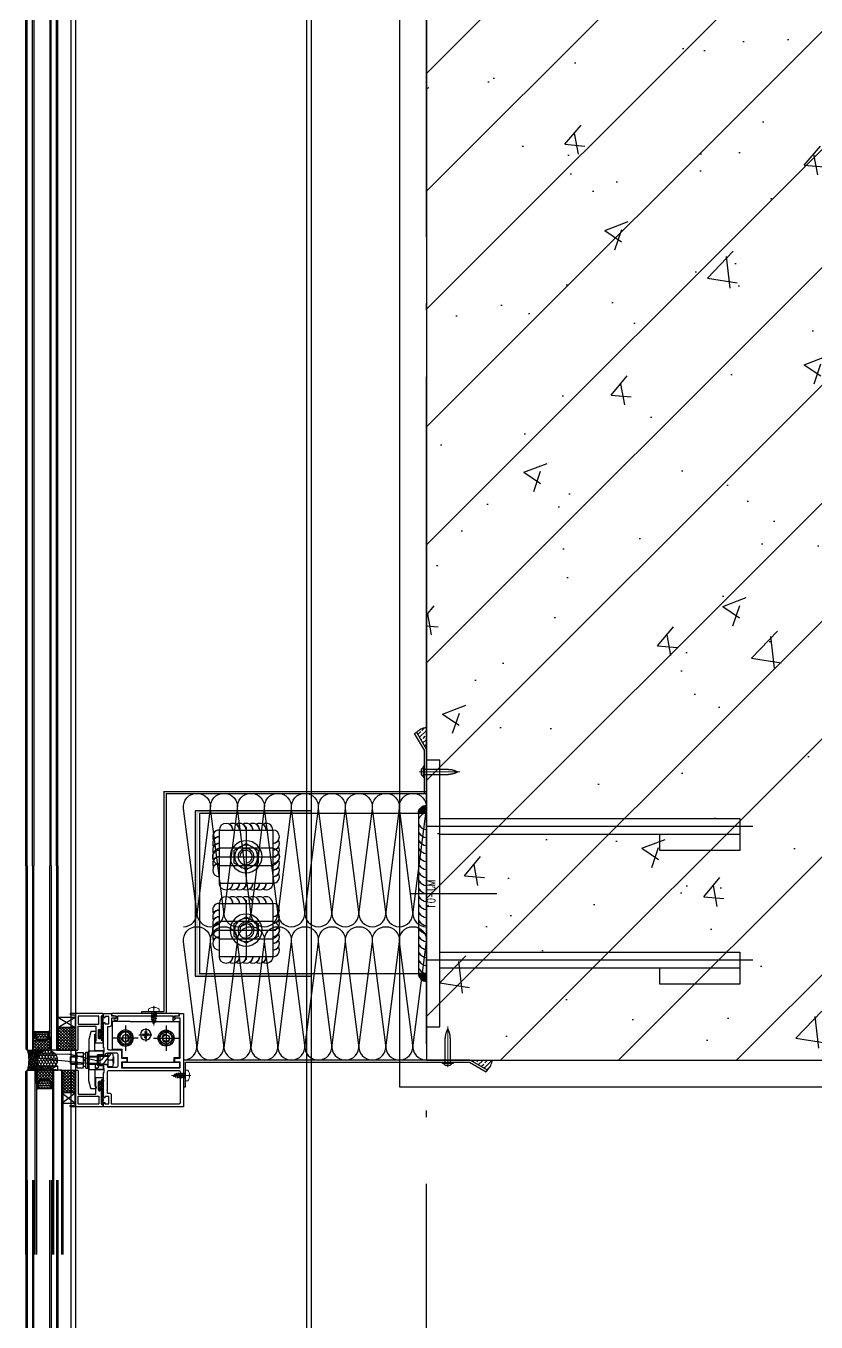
# Model space of a CAD drawing. Extents: x 6843040 to 15500510, y -6507076 to -4940511.
# Drawn here: x 7657485 to 7658077, y -6162741 to -6161769 of the extents above; entities that cross this region are included whole.
import ezdxf
from ezdxf.enums import TextEntityAlignment as Align

# ---------------------------------------------------------------- set-up
doc = ezdxf.new("R2010")
doc.units = 0
doc.header["$LTSCALE"] = 1000
doc.header["$MEASUREMENT"] = 0
for name, pattern in [('ACAD_ISO04W100', [30.5, 24, -3, 0.5, -3]), ('CENTER', [50.8, 31.75, -6.35, 6.35, -6.35]), ('CONTINOUS', [0]), ('DOTE', [2.42, 2, -0.2, 0.02, -0.2]), ('HIDDEN', [0.375, 0.25, -0.125])]:
    doc.linetypes.add(name, pattern=pattern)
for name, color, linetype in [('-07B2-附件', 8, 'Continuous'), ('1', 1, 'Continuous'), ('CENTER中心线层', 1, 'CENTER'), ('DOTE', 8, 'DOTE'), ('E_LINE_1', 1, 'Continuous'), ('FASTENER紧固件', 2, 'Continuous'), ('FRSTENER紧固件', 2, 'Continuous'), ('GC', 3, 'Continuous'), ('LT-dim 1', 3, 'Continuous'), ('LT-dim 2', 253, 'Continuous'), ('LT-dim 20', 253, 'Continuous'), ('LT-dim 4', 253, 'Continuous'), ('LT-dim 5', 3, 'Continuous'), ('LT-dim 50', 253, 'Continuous'), ('LT-dim 8', 253, 'Continuous'), ('LT-Fill-玻璃1', 14, 'Continuous'), ('LT-中线', 6, 'Continuous'), ('LT-文字标注', 7, 'Continuous'), ('LT-焊缝', 1, 'Continuous'), ('LT-玻璃', 4, 'Continuous'), ('LT-细线', 1, 'Continuous'), ('LT-铝板', 31, 'Continuous'), ('PJ', 25, 'Continuous'), ('PUB_HATCH', 8, 'Continuous'), ('Q02中线', 3, 'Continuous'), ('Q03轴线', 1, 'ACAD_ISO04W100'), ('Q08虚线', 75, 'HIDDEN'), ('Q09辅材', 31, 'Continuous'), ('WELDING', 1, 'Continuous'), ('XC', 61, 'Continuous'), ('ZX', 1, 'CENTER'), ('实体', 7, 'Continuous'), ('密封胶填充', 111, 'Continuous'), ('批荡层', 213, 'Continuous'), ('泡沫棒填充', 71, 'Continuous'), ('紧固件', 40, 'Continuous'), ('钢立柱规格布置', 2, 'Continuous')]:
    doc.layers.add(name, color=color, linetype=linetype)
for name, color, linetype, lineweight in [('002CEN', 1, 'CENTER', 13), ('003DOT', 253, 'HIDDEN', 13), ('009CON', 6, 'CONTINOUS', 15)]:
    doc.layers.add(name, color=color, linetype=linetype, lineweight=lineweight)
doc.styles.add('LT-文字标注', font='romans.shx', dxfattribs={"width": 0.8, "bigfont": 'gbhzfs.shx'})

# ---------------------------------------------------------------- blocks, each defined once
blk = doc.blocks.new('*U265')
at = {"layer": 'GC', "color": 8, "linetype": 'HIDDEN', "ltscale": 20}
for p, q in [((35.19, -1090.39), (35.19, 1160.01)), ((208.19, -1090.39), (208.19, 1160.01))]:
    blk.add_line(p, q, dxfattribs=at)
at = {"layer": 'LT-玻璃', "color": 8}
for p, q in [((-1.31, 1160.01), (-1.31, 7.5)), ((2.69, 1160.01), (2.69, 7.5)), ((16.69, 1160.01), (16.69, 7.5)), ((20.69, 1160.01), (20.69, 7.5))]:
    blk.add_line(p, q, dxfattribs=at)
at = {"layer": 'LT-玻璃', "color": 150}
for points in [[(-2.31, 1160.01), (-2.31, 8.5), (-1.31, 7.5), (2.69, 7.5), (3.69, 8.5), (3.69, 1160.01)], [(21.69, 1160.01), (21.69, 8.5), (20.69, 7.5), (16.69, 7.5), (15.69, 8.5), (15.69, 1160.01)]]:
    blk.add_lwpolyline(points, dxfattribs=at)
at = {"layer": 'LT-铝板'}
for p, q in [((31.69, -1090.39), (31.69, 1160.01)), ((211.69, -1090.39), (211.69, 1160.01))]:
    blk.add_line(p, q, dxfattribs=at)
blk = doc.blocks.new('LT-BLK-20220127160324', base_point=(-28533.23, -2765.2))
at = {"color": 1, "linetype": 'ACAD_ISO04W100', "ltscale": 0.4}
for p, q in [((-28777.8, -2715.17), (-28533.23, -2715.17)), ((-28521.34, -2765.2), (-28586.02, -2765.2)), ((-28777.8, -2815.2), (-28533.23, -2815.2))]:
    blk.add_line(p, q, dxfattribs=at)
at = {"layer": 'GC', "color": 3}
blk.add_lwpolyline([(-28543.23, -2865.2), (-28543.23, -2665.2), (-28533.23, -2665.2), (-28533.23, -2865.2)], close=True, dxfattribs=at)
for points in [[(-28543.23, -2709.17), (-28768.23, -2709.17)], [(-28768.23, -2709.17), (-28768.23, -2733.17), (-28708.23, -2733.17), (-28708.23, -2721.17)], [(-28543.23, -2809.2), (-28768.23, -2809.2)], [(-28768.23, -2809.2), (-28768.23, -2833.2), (-28708.23, -2833.2), (-28708.23, -2821.2)]]:
    blk.add_lwpolyline(points, dxfattribs=at)
at = {"layer": 'GC', "ltscale": 3}
for points in [[(-28768.23, -2721.17), (-28543.23, -2721.17)], [(-28768.23, -2821.2), (-28543.23, -2821.2)]]:
    blk.add_lwpolyline(points, dxfattribs=at)
at = {"layer": 'LT-文字标注', "style": 'LT-文字标注', "width": 0.8}
blk.add_text('MJ-01', height=6, rotation=270, dxfattribs=at).set_placement((-28541.6, -2776.85), align=Align.BOTTOM_RIGHT)
blk = doc.blocks.new('LT-BLK-20230912092320', base_point=(26757.04, -59640.52))
at = {"layer": 'GC', "elevation": 0}
blk.add_lwpolyline([(26737.04, -59620.52), (26737.04, -59660.52), (26777.04, -59660.52), (26777.04, -59620.52)], close=True, dxfattribs=at)
at = {"layer": 'LT-焊缝', "elevation": 0}
for points in [[(26737.04, -59660.52, -0.57735), (26732.71, -59653.02, 0.267949), (26737.04, -59655.52, -0.57735), (26732.71, -59648.02, 0.267949), (26737.04, -59650.52, -0.57735), (26732.71, -59643.02, 0.267949), (26737.04, -59645.52, -0.57735), (26732.71, -59638.02, 0.267949), (26737.04, -59640.52, -0.57735), (26732.71, -59633.02, 0.267949), (26737.04, -59635.52, -0.57735), (26732.71, -59628.02, 0.267949), (26737.04, -59630.52, -1), (26737.04, -59620.52, -1)], [(26737.04, -59620.52, -0.57735), (26744.54, -59616.19, 0.267949), (26742.04, -59620.52, -0.57735), (26749.54, -59616.19, 0.267949), (26747.04, -59620.52, -0.57735), (26754.54, -59616.19, 0.267949), (26752.04, -59620.52, -0.57735), (26759.54, -59616.19, 0.267949), (26757.04, -59620.52, -0.57735), (26764.54, -59616.19, 0.267949), (26762.04, -59620.52, -1), (26772.04, -59620.52, -1)], [(26777.04, -59660.52, 0.57735), (26781.37, -59653.02, -0.267949), (26777.04, -59655.52, 0.57735), (26781.37, -59648.02, -0.267949), (26777.04, -59650.52, 0.57735), (26781.37, -59643.02, -0.267949), (26777.04, -59645.52, 0.57735), (26781.37, -59638.02, -0.267949), (26777.04, -59640.52, 0.57735), (26781.37, -59633.02, -0.267949), (26777.04, -59635.52, 0.57735), (26781.37, -59628.02, -0.267949), (26777.04, -59630.52, 1), (26777.04, -59620.52, 1)], [(26777.04, -59660.52, -0.57735), (26769.54, -59664.85, 0.267949), (26772.04, -59660.52, -0.57735), (26764.54, -59664.85, 0.267949), (26767.04, -59660.52, -0.57735), (26759.54, -59664.85, 0.267949), (26762.04, -59660.52, -0.57735), (26754.54, -59664.85, 0.267949), (26757.04, -59660.52, -0.57735), (26749.54, -59664.85, 0.267949), (26752.04, -59660.52, -0.57735), (26744.54, -59664.85, 0.267949), (26747.04, -59660.52, -1), (26737.04, -59660.52, -1)]]:
    blk.add_lwpolyline(points, format="xyb", dxfattribs=at)
at = {"layer": 'Q02中线'}
for centre, start, end in [((26757.04, -59622.24), 14.85003, 165.14997), ((26757.04, -59658.79), 194.85003, 345.14997)]:
    blk.add_arc(centre, 6.72, start, end, dxfattribs=at)
at = {"layer": 'Q03轴线', "ltscale": 0.2, "elevation": 0}
for points in [[(26757.04, -59618.12), (26757.04, -59662.91)], [(26734.64, -59640.52), (26779.43, -59640.52)]]:
    blk.add_lwpolyline(points, dxfattribs=at)
at = {"layer": 'Q08虚线', "ltscale": 20}
for p, q in [((26750.54, -59660.52), (26750.54, -59620.52)), ((26763.54, -59620.52), (26763.54, -59660.52))]:
    blk.add_line(p, q, dxfattribs=at)
at = {"layer": 'Q09辅材', "elevation": 0}
for points in [[(26757.04, -59628.52, -1), (26757.04, -59652.52, -1), (26757.04, -59628.52, -1)], [(26757.04, -59631.82, -1), (26757.04, -59649.22, -1), (26757.04, -59631.82, -1)], [(26757.04, -59634.52, -1), (26757.04, -59646.52, -1), (26757.04, -59634.52, -1)], [(26761.69, -59640.52, -2.414214), (26757.04, -59635.87, -2.414214)]]:
    blk.add_lwpolyline(points, format="xyb", dxfattribs=at)
blk.add_lwpolyline([(26766.96, -59640.52), (26762, -59631.52), (26752.07, -59631.52), (26747.11, -59640.52), (26752.07, -59649.52), (26762, -59649.52), (26766.96, -59640.52)], dxfattribs=at)
blk = doc.blocks.new('LT-BLK-20240910174306', base_point=(-5314322.42, -274178.33))
at = {"layer": 'LT-Fill-玻璃1'}
h = blk.add_hatch(dxfattribs=at)
h.set_pattern_fill('DOTS', color=8, scale=0.5)
h.set_pattern_definition([(0, (-5830511.4218, -915288.585), (0.396875, 0.79375), [0, -0.79375])])
h.paths.add_polyline_path([(-5314418.42, -274118.33), (-5314418.42, -274116.33), (-5314505.51, -274116.33), (-5314505.51, -274240.33), (-5314417.69, -274240.33), (-5314417.69, -274238.33), (-5314503.51, -274238.33), (-5314503.51, -274118.33)])
at = {"layer": 'WELDING'}
h = blk.add_hatch(color=256, dxfattribs=at)
h.dxf.hatch_style = 1
edge = h.paths.add_edge_path()
edge.add_line((-5314332.42, -274112.33), (-5314332.42, -274118.33))
edge.add_line((-5314332.42, -274118.33), (-5314338.42, -274118.33))
edge.add_arc((-5314332.42, -274118.33), 6, 90, 180, ccw=False)
h = blk.add_hatch(color=256, dxfattribs=at)
h.dxf.hatch_style = 1
edge = h.paths.add_edge_path()
edge.add_line((-5314332.42, -274244.33), (-5314332.42, -274238.33))
edge.add_line((-5314332.42, -274238.33), (-5314338.42, -274238.33))
edge.add_arc((-5314332.42, -274238.33), 6, 180, 270)
at = {"layer": 'GC'}
blk.add_line((-5314338.42, -274118.33), (-5314338.42, -274238.33), dxfattribs=at)
at = {"layer": 'GC', "elevation": 0}
blk.add_lwpolyline([(-5314332.42, -274238.33), (-5314332.42, -274118.33), (-5314502.42, -274118.33), (-5314502.42, -274238.33)], close=True, dxfattribs=at)
at = {"layer": 'LT-dim 2', "color": 8, "elevation": 0}
blk.add_lwpolyline([(-5314418.42, -274116.33), (-5314505.51, -274116.33), (-5314505.51, -274240.33), (-5314418.42, -274240.33)], dxfattribs=at)
at = {"layer": 'LT-dim 5', "color": 1}
for centre, start in [((-5314332.42, -274124.33), 90), ((-5314332.42, -274130.33), 150), ((-5314332.42, -274136.33), 150), ((-5314332.42, -274142.33), 150), ((-5314332.42, -274148.33), 150), ((-5314332.42, -274154.33), 150), ((-5314332.42, -274160.33), 150), ((-5314332.42, -274166.33), 150), ((-5314332.42, -274172.33), 150), ((-5314332.42, -274178.33), 150), ((-5314332.42, -274184.33), 150), ((-5314332.42, -274190.33), 150), ((-5314332.42, -274196.33), 150), ((-5314332.42, -274202.33), 150), ((-5314332.42, -274208.33), 150), ((-5314332.42, -274214.33), 150), ((-5314332.42, -274220.33), 150), ((-5314332.42, -274226.33), 150), ((-5314332.42, -274232.33), 150)]:
    blk.add_arc(centre, 6, start, 270, dxfattribs=at)
at = {"layer": 'WELDING'}
for points in [[(-5314332.42, -274112.33), (-5314332.42, -274118.33), (-5314338.42, -274118.33, -0.414214)], [(-5314332.42, -274244.33), (-5314332.42, -274238.33), (-5314338.42, -274238.33, 0.414214)]]:
    blk.add_lwpolyline(points, format="xyb", close=True, dxfattribs=at)
at = {"layer": 'LT-dim 4', "xscale": -1, "rotation": 90}
for p in [(-5314467.51, -274150.83, 0), (-5314467.51, -274205.83, 0)]:
    blk.add_blockref('LT-BLK-20230912092320', p, dxfattribs=at)
at = {"layer": 'LT-dim 50', "xscale": -1}
blk.add_blockref('LT-BLK-20220127160324', (-5314332.42, -274178.33), dxfattribs=at)
blk = doc.blocks.new('LT-BLK-20230218091845', base_point=(395239.09, 252820.69))
at = {"layer": 'LT-Fill-玻璃1'}
h = blk.add_hatch(dxfattribs=at)
h.set_pattern_fill('ANSI33', color=8, scale=0.75, style=0)
h.set_pattern_definition([(45, (0, 0), (-3.367596045, 3.367596045), []), (45, (3.3676, 0), (-3.367596045, 3.367596045), [2.38125, -1.190625])])
edge = h.paths.add_edge_path()
edge.add_line((395239.09, 252820.69), (395252.08, 252813.19))
edge.add_arc((395244.39, 252821.78), 11.52, 311.8286, 333.21054)
edge.add_arc((395244.39, 252821.78), 11.52, 333.21054, 354.59247)
edge.add_line((395255.86, 252820.69), (395239.09, 252820.69))
at = {"layer": 'LT-dim 5'}
blk.add_arc((395244.39, 252821.78), 11.52, 311.8286, 354.59247, dxfattribs=at)
blk = doc.blocks.new('LT-BLK-20240528163730', base_point=(-326528.04, 67956.23))
at = {"layer": 'LT-中线'}
for p, q in [((-326529.33, 67957.09), (-326536.83, 67944.1)), ((-326535.33, 67943.67), (-326528.04, 67956.23)), ((-326528.04, 67956.23), (-326529.33, 67957.09)), ((-326536.83, 67944.1), (-326536.83, 67911.34)), ((-326535.33, 67911.34), (-326535.33, 67943.67))]:
    blk.add_line(p, q, dxfattribs=at)
at = {"layer": 'LT-Fill-玻璃1', "rotation": 90.00000000172149}
blk.add_blockref('LT-BLK-20230218091845', (-326536.83, 67944.01), dxfattribs=at)
blk = doc.blocks.new('sd425')
at = {"layer": '实体', "color": 1, "linetype": 'CENTER', "lineweight": 18}
blk.add_line((-0.05, 3.92), (-0.05, -26.62), dxfattribs=at)
at = {"layer": '紧固件', "color": 40}
blk.add_lwpolyline([(4, 0), (-4, 0), (-4, 0.98), (4, 0.98)], close=True, dxfattribs=at)
blk.add_lwpolyline([(-3.5, 0.98, 0.342434), (-2.05, 2.11, -0.350221), (-1.56, 2.48), (1.57, 2.48, -0.341999), (2.05, 2.1, 0.348555), (3.5, 0.98)], format="xyb", dxfattribs=at)
at = {"layer": '紧固件', "color": 40, "linetype": 'HIDDEN', "ltscale": 2}
blk.add_lwpolyline([(1.87, 0), (1.87, -18, -0.131642), (-0.04, -24.99, -0.131531), (-1.93, -18), (-1.93, 0)], format="xyb", dxfattribs=at)
blk = doc.blocks.new('LT-BLK-20240528163734', base_point=(-326528.04, 67956.23))
at = {"rotation": 270}
blk.add_blockref('sd425', (-326535.33, 67927.36), dxfattribs=at)
at = {"layer": 'LT-dim 50'}
blk.add_blockref('LT-BLK-20240528163730', (-326528.04, 67956.23), dxfattribs=at)
blk = doc.blocks.new('*U255')
at = {"layer": '002CEN', "ltscale": 5}
blk.add_line((-4.05, 0), (10.54, 0), dxfattribs=at)
at = {"layer": '003DOT', "ltscale": 5}
for p, q in [((0, 4), (0, 1.75)), ((0, 1.75), (0, -2.31)), ((0, 1.69), (0.62, -1.55)), ((0, 0), (0.3, -2.11)), ((0.2, 1.55), (0.78, 1.55)), ((0.78, 1.55), (1.1, 2.11)), ((0.78, 1.55), (1.37, -1.55)), ((1.1, 2.11), (1.7, -2.11)), ((1.1, 2.11), (1.43, 1.55)), ((1.43, 1.55), (2.02, -1.55)), ((1.43, 1.55), (2.18, 1.55)), ((2.18, 1.55), (2.5, 2.11)), ((2.18, 1.55), (2.77, -1.55)), ((2.5, 2.11), (3.1, -2.11)), ((2.5, 2.11), (2.83, 1.55)), ((2.83, 1.55), (3.42, -1.55)), ((2.83, 1.55), (3.58, 1.55)), ((3.58, 1.55), (3.9, 2.11)), ((3.58, 1.55), (4.17, -1.55)), ((3.9, 2.11), (4.5, -2.11)), ((3.9, 2.11), (4.23, 1.55)), ((4.23, 1.55), (4.82, -1.55)), ((4.23, 1.55), (4.98, 1.55)), ((4.98, 1.55), (5.3, 2.11)), ((4.98, 1.55), (5.57, -1.55)), ((5.3, 2.11), (5.9, -2.11)), ((5.3, 2.11), (5.63, 1.55)), ((5.63, 1.55), (6.22, -1.55)), ((5.63, 1.55), (5.76, 1.55)), ((5.76, 1.55), (6.47, 1.25)), ((6.47, 1.25), (6.76, 1.74)), ((6.47, 1.25), (6.94, -1.06)), ((6.76, 1.74), (7.22, -1.55)), ((6.76, 1.74), (7.21, 0.95)), ((7.21, 0.95), (7.68, -0.75)), ((7.21, 0.95), (7.96, 0.64)), ((7.96, 0.64), (8.24, 1.13)), ((7.96, 0.64), (8.26, -0.51)), ((8.24, 1.13), (8.54, -1)), ((8.24, 1.13), (8.7, 0.33)), ((8.7, 0.33), (9, -0.21)), ((8.7, 0.33), (9.5, 0)), ((9.5, 0), (9, -0.21)), ((0, -2.31), (0, -4)), ((0.3, -2.11), (0.2, -2.11)), ((0.62, -1.55), (0.3, -2.11)), ((1.37, -1.55), (0.62, -1.55)), ((1.7, -2.11), (1.37, -1.55)), ((2.02, -1.55), (1.7, -2.11)), ((2.77, -1.55), (2.02, -1.55)), ((3.1, -2.11), (2.77, -1.55)), ((3.42, -1.55), (3.1, -2.11)), ((4.17, -1.55), (3.42, -1.55)), ((4.5, -2.11), (4.17, -1.55)), ((4.82, -1.55), (4.5, -2.11)), ((5.57, -1.55), (4.82, -1.55)), ((5.9, -2.11), (5.57, -1.55)), ((6.22, -1.55), (5.9, -2.11)), ((6.94, -1.06), (6.19, -1.37)), ((6.19, -1.37), (6.22, -1.55)), ((7.22, -1.55), (6.94, -1.06)), ((7.68, -0.75), (7.22, -1.55)), ((8.26, -0.51), (7.68, -0.75)), ((8.54, -1), (8.26, -0.51)), ((9, -0.21), (8.54, -1))]:
    blk.add_line(p, q, dxfattribs=at)
for centre, start, end in [((0.2, 1.75), 180, 270), ((0.2, -2.31), 90, 180)]:
    blk.add_arc(centre, 0.2, start, end, dxfattribs=at)
at = {"layer": '009CON'}
for p, q in [((-2.7, 0.4), (-3.09, 0.4)), ((-2.7, -0.4), (-2.7, 0.4)), ((-1.72, 4), (0, 4)), ((-3.09, -0.4), (-2.7, -0.4)), ((0, -4), (-1.72, -4))]:
    blk.add_line(p, q, dxfattribs=at)
for start, end in [(142.02013, 176.47188), (183.52812, 217.97987)]:
    blk.add_arc((3.4, 0), 6.5, start, end, dxfattribs=at)
blk = doc.blocks.new('*U254')
at = {"layer": 'LT-玻璃', "color": 8}
for p, q in [((-1546.8, 23), (0, 23)), ((-1546.8, 19), (0, 19)), ((-1546.8, 5), (0, 5)), ((-1546.8, 1), (0, 1))]:
    blk.add_line(p, q, dxfattribs=at)
at = {"layer": 'LT-玻璃', "color": 150}
for points in [[(-1546.8, 24), (-1, 24), (0, 23), (0, 19), (-1, 18), (-1546.8, 18)], [(-1546.8, 0), (-1, 0), (0, 1), (0, 5), (-1, 6), (-1546.8, 6)]]:
    blk.add_lwpolyline(points, dxfattribs=at)
blk = doc.blocks.new('LT-BLK-20221110170712', base_point=(70366.62, 148976.21))
at = {"layer": 'LT-铝板'}
blk.add_lwpolyline([(70377.32, 148988.71), (70366.82, 148988.71, 0.414214), (70366.32, 148988.21), (70366.32, 148986.21, 0.414214), (70366.82, 148985.71), (70370.32, 148985.71, -0.414214), (70370.82, 148985.21), (70370.82, 148981.71), (70370.82, 148978.21, -0.414214), (70370.32, 148977.71), (70366.82, 148977.71, 0.414214), (70366.32, 148977.21), (70366.32, 148975.21, 0.414214), (70366.82, 148974.71), (70372.32, 148974.71, -0.414214), (70372.82, 148974.21), (70372.82, 148962.71, -0.414214), (70372.32, 148962.21, 0.414214), (70371.82, 148961.71), (70371.82, 148960.71, 0.414214), (70372.32, 148960.21), (70375.33, 148960.21, 0.339454), (70375.81, 148960.58), (70377.32, 148966.21), (70377.32, 148981.21), (70376.82, 148981.71), (70377.32, 148982.21)], format="xyb", close=True, dxfattribs=at)
blk = doc.blocks.new('LT-BLK-20221110170731', base_point=(70370.08, 148951.27))
at = {"layer": 'LT-铝板'}
for points in [[(70391.52, 148949.71, 0.414214), (70391.02, 148950.21), (70389.02, 148950.21, -0.414214), (70387.52, 148951.71), (70387.52, 148976.21, 0.414214), (70387.02, 148976.71), (70386.02, 148976.71, 0.414214), (70385.52, 148976.21), (70385.52, 148959.21, -0.414214), (70385.02, 148958.71), (70372.62, 148958.71, -0.414214), (70372.12, 148959.21), (70372.12, 148969.84, -0.267949), (70372.37, 148970.28, 0.267949), (70372.62, 148970.71), (70372.62, 148970.71, 0.414214), (70372.12, 148971.21), (70367.37, 148971.21, 0.414214), (70366.62, 148970.46), (70366.62, 148970.46, 0.402543), (70367.34, 148969.71, -0.402543), (70367.82, 148969.21), (70367.82, 148967.21, 0.414214), (70368.32, 148966.71, 0.414214), (70368.82, 148967.21), (70368.82, 148967.71, -0.414214), (70369.32, 148968.21), (70369.62, 148968.21, -0.414214), (70370.12, 148967.71), (70370.12, 148961.71, -0.414214), (70369.62, 148961.21), (70369.32, 148961.21, -0.414214), (70368.82, 148961.71), (70368.82, 148962.21, 0.414214), (70368.32, 148962.71), (70368.32, 148962.71, 0.414214), (70367.82, 148962.21), (70367.82, 148951.21, -0.402543), (70367.34, 148950.71, 0.402543), (70366.62, 148949.96, 0.414214), (70367.37, 148949.21), (70391.02, 148949.21, 0.414214)], [(70385.02, 148951.21, 0.414214), (70385.52, 148951.71), (70385.52, 148956.71, 0.414214), (70385.02, 148957.21), (70370.32, 148957.21, 0.414214), (70369.82, 148956.71), (70369.82, 148951.71, 0.414214), (70370.32, 148951.21)]]:
    blk.add_lwpolyline(points, format="xyb", close=True, dxfattribs=at)
blk = doc.blocks.new('LT-BLK-20221110171121', base_point=(70395.52, 148950.21))
at = {"layer": '1'}
h = blk.add_hatch(dxfattribs=at)
h.set_pattern_fill('ANSI37', color=252, scale=0.5, angle=-180, style=0)
h.set_pattern_definition([(315, (70258.9578, 147994.0747), (-1.122532, -1.122532), []), (225, (70258.9578, 147994.0747), (-1.122532, 1.122532), [])])
h.paths.add_polyline_path([(70387.52, 148973.71), (70387.52, 148956.71), (70397.52, 148956.71), (70397.52, 148973.71)])
at = {"layer": '1', "color": 252}
for p, q in [((70397.52, 148948.91), (70387.52, 148956.71)), ((70397.52, 148956.71), (70387.52, 148948.91)), ((70397.52, 148948.91), (70387.52, 148956.71)), ((70397.52, 148956.71), (70387.52, 148948.91))]:
    blk.add_line(p, q, dxfattribs=at)
at = {"layer": 'LT-细线'}
for points in [[(70397.52, 148972.71), (70398.52, 148973.71), (70387.52, 148973.71)], [(70397.52, 148972.71), (70397.52, 148948.91), (70387.52, 148948.91), (70387.52, 148973.71)], [(70387.52, 148956.71), (70397.52, 148956.71)]]:
    blk.add_lwpolyline(points, dxfattribs=at)
blk = doc.blocks.new('LT-BLK-20221110170740', base_point=(70370.12, 148964.71))
at = {"layer": 'LT-细线', "lineweight": 25}
blk.add_lwpolyline([(70366.52, 148952.21), (70366.52, 148951.41, 0.414214), (70366.72, 148951.21), (70367.62, 148951.21, 0.414214), (70367.82, 148951.41), (70367.82, 148963.16, -0.414214), (70367.97, 148963.31), (70369.02, 148963.31, -0.487404), (70369.12, 148963.16), (70369.12, 148961.96, 0.414214), (70369.27, 148961.81), (70369.97, 148961.81, 0.414214), (70370.12, 148961.96), (70370.12, 148967.46, 0.414214), (70369.97, 148967.61), (70369.27, 148967.61, 0.414214), (70369.12, 148967.46), (70369.12, 148966.26, -0.487404), (70369.02, 148966.11), (70367.97, 148966.11, -0.414214), (70367.82, 148966.26), (70367.82, 148969.01, 0.414214), (70367.62, 148969.21), (70366.72, 148969.21, 0.414214), (70366.52, 148969.01), (70366.52, 148968.21, -0.287157), (70366.52, 148966.21, -0.287157), (70366.52, 148964.21, -0.287157), (70366.52, 148962.21, -0.287157), (70366.52, 148960.21, -0.287157), (70366.52, 148958.21, -0.287157), (70366.52, 148956.21, -0.287157), (70366.52, 148954.21, -0.287157)], format="xyb", close=True, dxfattribs=at)
blk = doc.blocks.new('LT-BLK-20221110170832', base_point=(70370.12, 148964.71))
at = {"layer": '1'}
h = blk.add_hatch(dxfattribs=at)
h.set_pattern_fill('ANSI31', color=252, scale=0.3, angle=-180, style=0)
h.set_pattern_definition([(315, (69125.05355, 144959.7555), (-0.6735192, -0.6735192), [])])
h.paths.add_polyline_path([(70367.82, 148963.16, -0.414214), (70367.97, 148963.31), (70369.02, 148963.31, -0.487404), (70369.12, 148963.16), (70369.12, 148961.96, 0.414214), (70369.27, 148961.81), (70369.97, 148961.81, 0.414214), (70370.12, 148961.96), (70370.12, 148967.46, 0.414214), (70369.97, 148967.61), (70369.27, 148967.61, 0.414214), (70369.12, 148967.46), (70369.12, 148966.26, -0.487404), (70369.02, 148966.11), (70367.97, 148966.11, -0.414214), (70367.82, 148966.26), (70367.82, 148969.01, 0.414214), (70367.62, 148969.21), (70366.72, 148969.21, 0.414214), (70366.52, 148969.01), (70366.52, 148968.21, -0.287157), (70366.52, 148966.21, -0.287157), (70366.52, 148964.21, -0.287157), (70366.52, 148962.21, -0.287157), (70366.52, 148960.21, -0.287157), (70366.52, 148958.21, -0.287157), (70366.52, 148956.21, -0.287157), (70366.52, 148954.21, -0.287157), (70366.52, 148952.21), (70366.52, 148951.41, 0.414214), (70366.72, 148951.21), (70367.62, 148951.21, 0.414214), (70367.82, 148951.41)])
at = {"layer": 'LT-细线'}
blk.add_blockref('LT-BLK-20221110170740', (70370.12, 148964.71), dxfattribs=at)
blk = doc.blocks.new('*U252')
at = {"layer": '1'}
h = blk.add_hatch(dxfattribs=at)
h.set_pattern_fill('ANSI37', color=252, scale=0.1, angle=-180, style=0)
h.set_pattern_definition([(225, (1679562.5606, -289717.74506), (0.224506403027, -0.224506403027), []), (315, (1679562.5606, -289717.74506), (0.224506403027, 0.224506403027), [])])
h.paths.add_polyline_path([(-14, 18), (-14, 17), (-10, 17), (-10, 18)])
h.paths.add_polyline_path([(-14, 7), (-14, 6), (-10, 6), (-10, 7)])
h = blk.add_hatch(dxfattribs=at)
h.set_pattern_fill('HEX', color=252, scale=0.19, angle=-360, style=0)
h.set_pattern_definition([(360, (1679562.5606, -289717.7451), (1e-15, 1.0448594), [0.60325, -1.2065]), (120, (1679562.5606, -289717.7451), (-0.9048747838, -0.5224297), [0.60325, -1.2065]), (60, (1679563.1639, -289717.7451), (-0.9048747838, 0.5224297), [0.60325, -1.2065])])
edge = h.paths.add_edge_path()
edge.add_line((-10.12, 16.5), (-7.5, 15.3))
edge.add_line((-10.12, 16.5), (-13.5, 16.5))
edge.add_line((-13.5, 16.5), (-13.5, 7.5))
edge.add_line((-13.5, 7.5), (-10.12, 7.5))
edge.add_line((-10.12, 7.5), (-7.5, 8.81))
edge.add_line((-7.5, 8.81), (-7.5, 15.3))
h = blk.add_hatch(dxfattribs=at)
h.set_pattern_fill('ANSI37', color=252, scale=0.5, angle=-180, style=0)
h.set_pattern_definition([(225, (1679562.5606, -289717.745), (1.1225320151, -1.1225320151), []), (315, (1679562.5606, -289717.745), (1.1225320151, 1.1225320151), [])])
h.paths.add_polyline_path([(-7, 8.5), (-10, 7), (-10, 6), (-1, 6), (0, 5), (0, 19), (-1, 18), (-10, 18), (-10, 17), (-7, 15.5)])
at = {"color": 253}
for points in [[(-14, 18), (-14, 17), (-10, 17), (-10, 18)], [(-7, 8.5), (-10, 7), (-14, 7), (-14, 17), (-10, 17), (-7, 15.5)], [(-7.5, 15.19), (-7.5, 8.81), (-10.12, 7.5), (-13.5, 7.5), (-13.5, 16.5), (-10.12, 16.5)], [(-14, 6), (-14, 7), (-10, 7), (-10, 6)]]:
    blk.add_lwpolyline(points, close=True, dxfattribs=at)
blk.add_lwpolyline([(-10, 6), (-10, 7), (-7, 8.5), (-7, 15.5), (-10, 17), (-10, 18), (-1, 18), (0, 19), (0, 5), (-1, 6), (-10, 6)], dxfattribs=at)
at = {"layer": 'LT-玻璃', "color": 8}
for p, q in [((-138.2, 23), (0, 23)), ((-138.2, 19), (0, 19)), ((-138.2, 5), (0, 5)), ((-138.2, 1), (0, 1))]:
    blk.add_line(p, q, dxfattribs=at)
at = {"layer": 'LT-玻璃', "color": 150}
for points in [[(-138.2, 24), (-1, 24), (0, 23), (0, 19), (-1, 18), (-138.2, 18)], [(-138.2, 0), (-1, 0), (0, 1), (0, 5), (-1, 6), (-138.2, 6)]]:
    blk.add_lwpolyline(points, dxfattribs=at)
blk = doc.blocks.new('LT-耐候密封胶缝')
at = {"layer": '密封胶填充'}
h = blk.add_hatch(dxfattribs=at)
h.set_pattern_fill('ANSI38', color=8, scale=0.04, angle=180, style=0)
h.set_pattern_definition([(225, (-9e-13, 6e-11), (0.0449013, -0.0449013), []), (315, (-9e-13, 6e-11), (0.134704, -0.0449013), [0.15875, -0.09525])])
edge = h.paths.add_edge_path()
edge.add_line((0.5, -1), (0.5, -0.02))
edge.add_arc((0, 1.798), 1.885, 254.61982, 285.38016, ccw=False)
edge.add_line((-0.5, -0.02), (-0.5, -1))
edge.add_arc((0, -1), 0.5, 0, 180, ccw=False)
at = {"layer": '泡沫棒填充'}
h = blk.add_hatch(dxfattribs=at)
h.set_pattern_fill('HONEY', color=8, scale=0.026667, angle=180, style=0)
h.set_pattern_definition([(180, (104.55329, -12.9341), (-0.127, -0.073323467), [0.08466667, -0.16933333]), (300, (104.55329, -12.9341), (0.126999985, -0.073323493), [0.08466667, -0.16933333]), (240, (104.55329, -12.9341), (-1.5e-08, -0.14664696), [-0.16933333, 0.08466667])])
h.paths.add_polyline_path([(0.5, -1, -1), (-0.5, -1, -1)])
at = {"layer": 'LT-细线'}
for points in [[(-0.5, -1), (-0.5, -0.02)], [(0.5, -0.02), (0.5, -1)]]:
    blk.add_lwpolyline(points, dxfattribs=at)
blk.add_lwpolyline([(-0.5, -0.02, 0.135029), (0.5, -0.02, 0.135029)], format="xyb", dxfattribs=at)
blk.add_circle((0, -1), 0.5, dxfattribs=at)
blk = doc.blocks.new('*U251')
at = {"layer": '-07B2-附件', "color": 6, "lineweight": -3}
for p, q in [((-5, 3.61), (-5, 0)), ((5, 0), (-5, 0)), ((-3, -15.1), (-3, 0)), ((0, 3.61), (0, 0)), ((0, 3.61), (0, 0)), ((3, -15.1), (3, 0)), ((5, 3.61), (5, 0)), ((-3, -6), (-2.4, -7.2)), ((3, -6), (-3, -6)), ((3, -7.2), (-3, -7.2)), ((-2.4, -15.1), (-2.4, -7.2)), ((3, -6), (2.4, -7.2)), ((2.4, -15.1), (2.4, -7.2)), ((6, -15.1), (-6, -15.1)), ((-6, -16.7), (-6, -15.1)), ((6, -16.7), (-6, -16.7)), ((-5.77, -23.11), (-5.77, -18.69)), ((-4.65, -18.3), (-4.65, -16.7)), ((4.65, -18.3), (-4.65, -18.3)), ((3.9, -18.3), (-3.9, -18.3)), ((-2.88, -23.11), (-2.88, -18.69)), ((0, -18.3), (-0.92, -16.7)), ((0.92, -18.3), (0, -16.7)), ((2.89, -23.11), (2.89, -18.69)), ((4.65, -18.3), (4.65, -16.7)), ((5.78, -23.11), (5.78, -18.69)), ((6, -16.7), (6, -15.1)), ((-4.33, -23.5), (4.33, -23.5)), ((-3, -27.5), (-3, -23.5)), ((3, -27.5), (-3, -27.5)), ((-3, -27.5), (-2.4, -28.1)), ((-2.4, -28.1), (-2.4, -23.5)), ((2.4, -28.1), (-2.4, -28.1)), ((2.4, -28.1), (2.4, -23.5)), ((3, -27.5), (2.4, -28.1)), ((3, -27.5), (3, -23.5))]:
    blk.add_line(p, q, dxfattribs=at)
blk.add_lwpolyline([(-2.5, 4.08), (2.5, 4.08)], dxfattribs=at)
for centre, radius, start, end in [((-2.5, -2.83), 6.91, 68.79398, 111.20602), ((2.5, -2.83), 6.91, 68.79398, 111.20602), ((-4.33, -21.19), 2.89, 60, 120), ((0, -29.27), 10.97, 74.73852, 105.26148), ((4.33, -21.19), 2.89, 60, 120), ((-4.33, -20.61), 2.89, 240, 300), ((0, -12.53), 10.97, 254.73852, 285.26148), ((4.33, -20.61), 2.89, 240, 300)]:
    blk.add_arc(centre, radius, start, end, dxfattribs=at)
blk = doc.blocks.new('*U167')
at = {"layer": 'CENTER中心线层', "ltscale": 3}
for p, q in [((5.23, 0), (-4.69, 0)), ((0, 4.99), (0, -4.98))]:
    blk.add_line(p, q, dxfattribs=at)
at = {"layer": 'FASTENER紧固件'}
for p, q in [((-2.48, 0.65), (-0.63, 0.38)), ((-2.06, 0.59), (-2.06, -0.59)), ((-1.56, 0.52), (-0.79, 0.79)), ((-0.52, 1.56), (-0.79, 0.79)), ((-0.79, 0.79), (-0.45, 0.45)), ((-0.65, 2.48), (-0.38, 0.63)), ((-0.63, 0.38), (-0.45, 0.45)), ((-0.63, -0.38), (-0.63, 0.38)), ((0.59, 2.06), (-0.59, 2.06)), ((-0.45, 0.45), (-0.38, 0.63)), ((-0.38, 0.63), (0.38, 0.63)), ((0.65, 2.48), (0.38, 0.63)), ((0.38, 0.63), (0.45, 0.45)), ((0.79, 0.79), (0.45, 0.45)), ((0.45, 0.45), (0.63, 0.38)), ((0.52, 1.56), (0.79, 0.79)), ((2.48, 0.65), (0.63, 0.38)), ((0.63, 0.38), (0.63, -0.38)), ((1.56, 0.52), (0.79, 0.79)), ((2.06, 0.59), (2.06, -0.59)), ((-2.48, -0.65), (-0.63, -0.38)), ((-1.56, -0.52), (-0.79, -0.79)), ((-0.79, -0.79), (-0.45, -0.45)), ((-0.52, -1.56), (-0.79, -0.79)), ((-0.65, -2.48), (-0.38, -0.63)), ((-0.45, -0.45), (-0.63, -0.38)), ((0.59, -2.06), (-0.59, -2.06)), ((-0.38, -0.63), (-0.45, -0.45)), ((0.38, -0.63), (-0.38, -0.63)), ((0.45, -0.45), (0.38, -0.63)), ((0.65, -2.48), (0.38, -0.63)), ((0.63, -0.38), (0.45, -0.45)), ((0.79, -0.79), (0.45, -0.45)), ((0.52, -1.56), (0.79, -0.79)), ((2.48, -0.65), (0.63, -0.38)), ((1.56, -0.52), (0.79, -0.79))]:
    blk.add_line(p, q, dxfattribs=at)
blk.add_circle((0, 0), 4, dxfattribs=at)
blk = doc.blocks.new('M6-W-F')
at = {"layer": 'PJ', "extrusion": (0.866025, -0.5, 0)}
for p, q in [((-3.02, 4.78), (-5.64, 0.22)), ((3.02, -4.78), (5.64, -0.22))]:
    blk.add_line(p, q, dxfattribs=at)
at = {"layer": 'PJ', "extrusion": (0, 1, 0)}
for p, q in [((2.63, 5), (-2.63, 5)), ((-2.63, -5), (2.63, -5))]:
    blk.add_line(p, q, dxfattribs=at)
at = {"layer": 'PJ', "extrusion": (0.866025, 0.5, 0)}
for p, q in [((5.64, 0.22), (3.02, 4.78)), ((-5.64, -0.22), (-3.02, -4.78))]:
    blk.add_line(p, q, dxfattribs=at)
at = {"layer": 'PJ'}
for radius in [6, 4.45, 2.46]:
    blk.add_circle((0, 0), radius, dxfattribs=at)
for radius, start, end in [(5.65, 177.73949, 182.26051), (5.65, 117.73949, 122.26051), (3, 275.72958, 185.72958), (5.65, 57.73949, 62.26051), (5.65, 357.73949, 2.26051), (5.65, 237.73949, 242.26051), (5.65, 297.73949, 302.26051)]:
    blk.add_arc((0, 0), radius, start, end, dxfattribs=at)
at = {"layer": 'ZX', "ltscale": 0.6, "extrusion": (1, 0, 0)}
blk.add_line((0, -9.53), (0, 9.52), dxfattribs=at)
at = {"layer": 'ZX', "ltscale": 0.6, "extrusion": (0, 1, 0)}
blk.add_line((9.52, 0), (-9.53, 0), dxfattribs=at)
blk = doc.blocks.new('LT-BLK-20240527212027', base_point=(-4578.66, 6644.87))
at = {"layer": 'LT-中线', "ltscale": 10}
for p, q in [((-4558.16, 6648.87), (-4601.16, 6648.87)), ((-4601.16, 6644.87), (-4601.16, 6648.87)), ((-4558.16, 6644.87), (-4558.16, 6648.87)), ((-4558.16, 6644.87), (-4601.16, 6644.87)), ((-4597.16, 6641.37), (-4601.16, 6641.37)), ((-4601.16, 6641.37), (-4601.16, 6614.37)), ((-4597.16, 6644.87), (-4597.16, 6641.37)), ((-4562.16, 6644.87), (-4562.16, 6641.37)), ((-4558.16, 6641.37), (-4562.16, 6641.37)), ((-4558.16, 6641.37), (-4558.16, 6635.12)), ((-4550.66, 6635.12), (-4558.16, 6635.12)), ((-4550.66, 6614.37), (-4550.66, 6635.12)), ((-4564.16, 6614.37), (-4601.16, 6614.37)), ((-4564.16, 6614.37), (-4550.66, 6614.37))]:
    blk.add_line(p, q, dxfattribs=at)
at = {"layer": 'FRSTENER紧固件', "xscale": -1, "rotation": 180}
blk.add_blockref('*U167', (-4575.91, 6624.37), dxfattribs=at)
at = {"layer": 'PJ'}
blk.add_blockref('M6-W-F', (-4591.16, 6626.87), dxfattribs=at)
at = {"layer": 'PJ', "xscale": -1}
blk.add_blockref('M6-W-F', (-4560.66, 6626.87), dxfattribs=at)
blk = doc.blocks.new('LT-BLK-20240527212049', base_point=(-4575.84, 6610.87))
at = {"layer": 'LT-铝板'}
blk.add_lwpolyline([(-4552.61, 6614.67, 1), (-4552.61, 6615.97), (-4554.06, 6615.97, 0.414214), (-4555.06, 6614.97), (-4555.06, 6613.07, -0.414214), (-4555.56, 6612.57), (-4595.76, 6612.57, -0.414214), (-4596.26, 6613.07), (-4596.26, 6615.97, 0.654649), (-4596.77, 6616.19), (-4598.02, 6615.03, 0.504901), (-4597.96, 6614.55), (-4597.56, 6614.32), (-4597.56, 6612.57), (-4600.66, 6612.57, 0.414214), (-4600.96, 6612.27), (-4600.96, 6611.17, 0.414214), (-4600.66, 6610.87), (-4551.02, 6610.87, 0.916331), (-4550.9, 6612.17), (-4553.76, 6612.67), (-4553.76, 6614.67)], format="xyb", close=True, dxfattribs=at)
blk = doc.blocks.new('LT-BLK-20240528090141', base_point=(2057.88, 290.46))
at = {"layer": 'XC'}
blk.add_line((2100.52, 295.56), (2059.25, 291.16), dxfattribs=at)
blk.add_lwpolyline([(2100.52, 295.56), (2107.6, 297.41, 0.340873), (2107.97, 297.9), (2107.97, 298.06, 0.414214), (2107.47, 298.56), (2079.19, 298.66, 0.057672), (2076.91, 298.39), (2057.51, 293.84, -0.325637), (2052.09, 296.13), (2050.47, 298.82, 0.266494), (2049.6, 299.31), (2047.43, 299.31, 0.613237), (2047.03, 298.52), (2052.23, 291.38, 0.239743), (2053.04, 290.96), (2055.88, 290.96, -0.414214), (2056.38, 290.46), (2056.38, 288.46, 0.414214), (2056.88, 287.96), (2057.88, 287.96, 0.414214), (2058.38, 288.46), (2058.38, 290.17, -0.374148), (2059.25, 291.16)], format="xyb", dxfattribs=at)
blk = doc.blocks.new('LT-BLK-20240528090345', base_point=(1986.38, 298.62))
at = {"layer": 'LT-细线'}
blk.add_lwpolyline([(1986.38, 301.56), (1986.38, 298.62), (2005.47, 298.56), (2005.48, 301.56), (1986.38, 301.56), (2005.47, 298.56), (1986.38, 298.62), (2005.48, 301.56)], dxfattribs=at)
blk = doc.blocks.new('LT-BLK-20240910160700', base_point=(-5089123.43, -205701.59))
at = {"layer": 'LT-铝板'}
for points in [[(-5089076.93, -205700.09), (-5089076.93, -205695.84), (-5089120.93, -205695.84), (-5089120.93, -205700.09), (-5089116.93, -205700.09), (-5089116.93, -205703.09), (-5089120.93, -205703.09), (-5089120.93, -205732.99), (-5089117.83, -205732.99, -1), (-5089117.83, -205734.79), (-5089120.43, -205734.79), (-5089120.43, -205736.59), (-5089123.43, -205736.59), (-5089123.43, -205666.59), (-5089063.43, -205666.59), (-5089063.43, -205669.84), (-5089064.63, -205669.84), (-5089064.63, -205668.79), (-5089067.63, -205668.79), (-5089067.63, -205674.39), (-5089064.63, -205674.39), (-5089064.63, -205673.34), (-5089063.43, -205673.34), (-5089063.43, -205687.09), (-5089063.43, -205687.09), (-5089063.43, -205690.09), (-5089063.43, -205690.09), (-5089063.43, -205692.34), (-5089063.93, -205692.34), (-5089063.93, -205695.34), (-5089063.43, -205695.34), (-5089063.43, -205698.34), (-5089066.43, -205698.34), (-5089066.43, -205696.34), (-5089073.43, -205696.34, 0.414214), (-5089074.43, -205697.34), (-5089074.43, -205705.84, 0.414214), (-5089073.43, -205706.84), (-5089066.43, -205706.84), (-5089066.43, -205704.84), (-5089063.43, -205704.84), (-5089063.43, -205707.84), (-5089063.93, -205707.84), (-5089063.93, -205710.84), (-5089063.43, -205710.84), (-5089063.43, -205729.84), (-5089064.63, -205729.84), (-5089064.63, -205728.79), (-5089067.63, -205728.79), (-5089067.63, -205734.39), (-5089064.63, -205734.39), (-5089064.63, -205733.34), (-5089063.43, -205733.34), (-5089063.43, -205736.59), (-5089069.43, -205736.59), (-5089069.43, -205734.79), (-5089072.03, -205734.79, -1), (-5089072.03, -205732.99), (-5089069.43, -205732.99), (-5089069.43, -205728.09, -0.414214), (-5089067.93, -205726.59), (-5089066.43, -205726.59), (-5089066.43, -205710.34, 0.414214), (-5089067.43, -205709.34), (-5089075.93, -205709.34, -0.414214), (-5089076.93, -205708.34), (-5089076.93, -205703.09), (-5089080.93, -205703.09), (-5089080.93, -205700.09)], [(-5089120.93, -205692.84), (-5089120.93, -205669.59, -0.414214), (-5089119.93, -205668.59), (-5089069.63, -205668.59), (-5089069.63, -205675.09, 0.414214), (-5089068.13, -205676.59), (-5089066.43, -205676.59), (-5089066.43, -205692.34, -0.414214), (-5089067.93, -205693.84), (-5089119.93, -205693.84, -0.414214)]]:
    blk.add_lwpolyline(points, format="xyb", close=True, dxfattribs=at)
blk = doc.blocks.new('*U253')
at = {"layer": '1'}
h = blk.add_hatch(dxfattribs=at)
h.set_pattern_fill('ANSI37', color=252, scale=0.5, angle=-180, style=0)
h.set_pattern_definition([(225, (6768965.3425, -83328.1817), (1.12253201513, -1.12253201513), []), (315, (6768965.3425, -83328.1817), (1.12253201513, 1.12253201513), [])])
h.paths.add_polyline_path([(7, -3.5), (10, -5), (10, -6), (1, -6), (0, -7), (0, 7), (1, 6), (10, 6), (10, 5), (7, 3.5)])
h = blk.add_hatch(dxfattribs=at)
h.set_pattern_fill('HEX', color=252, scale=0.19, angle=-360, style=0)
h.set_pattern_definition([(360, (6768965.3425, -83328.1817), (1e-15, 1.0448594), [0.60325, -1.2065]), (120, (6768965.3425, -83328.1817), (-0.90487478378, -0.5224297), [0.60325, -1.2065]), (60, (6768965.9457, -83328.1817), (-0.90487478378, 0.5224297), [0.60325, -1.2065])])
h.paths.add_polyline_path([(7.5, 3.3), (10.12, 4.5), (13.5, 4.5), (13.5, -4.5), (10.12, -4.5), (7.5, -3.19)])
h = blk.add_hatch(dxfattribs=at)
h.set_pattern_fill('ANSI37', color=252, scale=0.1, angle=-180, style=0)
h.set_pattern_definition([(225, (6768965.34248, -83328.18168), (0.224506403027, -0.224506403027), []), (315, (6768965.34248, -83328.18168), (0.224506403027, 0.224506403027), [])])
h.paths.add_polyline_path([(14, 6), (14, 5), (10, 5), (10, 6)])
h.paths.add_polyline_path([(14, -5), (14, -6), (10, -6), (10, -5)])
at = {"color": 253}
blk.add_lwpolyline([(10, -6), (10, -5), (7, -3.5), (7, 3.5), (10, 5), (10, 6), (1, 6), (0, 7), (0, -7), (1, -6), (10, -6)], dxfattribs=at)
for points in [[(7, -3.5), (10, -5), (14, -5), (14, 5), (10, 5), (7, 3.5)], [(7.5, 3.19), (7.5, -3.19), (10.12, -4.5), (13.5, -4.5), (13.5, 4.5), (10.12, 4.5)], [(14, 6), (14, 5), (10, 5), (10, 6)], [(14, -6), (14, -5), (10, -5), (10, -6)]]:
    blk.add_lwpolyline(points, close=True, dxfattribs=at)
at = {"layer": 'LT-玻璃', "color": 8}
for p, q in [((138.2, 13), (0, 13)), ((138.2, 7), (0, 7)), ((138.2, -7), (0, -7)), ((138.2, -13), (0, -13))]:
    blk.add_line(p, q, dxfattribs=at)
at = {"layer": 'LT-玻璃', "color": 150}
for points in [[(138.2, 14), (1, 14), (0, 13), (0, 7), (1, 6), (138.2, 6)], [(138.2, -14), (1, -14), (0, -13), (0, -7), (1, -6), (138.2, -6)]]:
    blk.add_lwpolyline(points, dxfattribs=at)
blk = doc.blocks.new('LT-BLK-20240910163455', base_point=(-5087604.97, -203746.3))
at = {"layer": '1'}
h = blk.add_hatch(dxfattribs=at)
h.set_pattern_fill('ANSI37', color=252, scale=0.5, angle=-180, style=0)
h.set_pattern_definition([(315, (-5087740.0301, -204701.1361), (-1.122532, -1.122532), []), (225, (-5087740.0301, -204701.1361), (-1.122532, 1.122532), [])])
h.paths.add_polyline_path([(-5087611.47, -203721.5), (-5087611.47, -203738.5), (-5087598.47, -203738.5), (-5087598.47, -203721.5)])
at = {"layer": '1', "color": 252}
for p, q in [((-5087598.47, -203746.3), (-5087611.47, -203738.5)), ((-5087598.47, -203738.5), (-5087611.47, -203746.3)), ((-5087598.47, -203746.3), (-5087611.47, -203738.5)), ((-5087598.47, -203738.5), (-5087611.47, -203746.3))]:
    blk.add_line(p, q, dxfattribs=at)
at = {"layer": 'LT-细线'}
for points in [[(-5087598.47, -203722.5), (-5087597.47, -203721.5), (-5087611.47, -203721.5)], [(-5087598.47, -203722.5), (-5087598.47, -203746.3), (-5087611.47, -203746.3), (-5087611.47, -203721.5)], [(-5087611.47, -203738.5), (-5087598.47, -203738.5)]]:
    blk.add_lwpolyline(points, dxfattribs=at)
blk = doc.blocks.new('LT-BLK-20240910180156', base_point=(-5314482.17, -280328.33, 0))
at = {"layer": 'GC', "color": 8, "linetype": 'HIDDEN', "ltscale": 20}
for p, q in [((-5314594.92, -281849.03), (-5314594.92, -279857.64)), ((-5314421.92, -281849.03), (-5314421.92, -279857.64))]:
    blk.add_line(p, q, dxfattribs=at)
at = {"layer": 'LT-dim 1'}
for points in [[(-5314514.42, -281603.33, 0.451718), (-5314504.39, -281592.07), (-5314514.34, -281514.59, -0.451718), (-5314504.31, -281503.33, -0.451718), (-5314494.28, -281514.59), (-5314504.23, -281592.07, 0.451718), (-5314494.2, -281603.33, 0.451718), (-5314484.16, -281592.07), (-5314494.11, -281514.59, -0.451718), (-5314484.08, -281503.33, -0.451718), (-5314474.05, -281514.59), (-5314484, -281592.07, 0.451718), (-5314473.97, -281603.33, 0.451718), (-5314463.94, -281592.07), (-5314473.89, -281514.59, -0.451718), (-5314463.86, -281503.33, -0.451718), (-5314453.83, -281514.59), (-5314463.78, -281592.07, 0.451718), (-5314453.75, -281603.33, 0.451718), (-5314443.72, -281592.07), (-5314453.67, -281514.59, -0.451718), (-5314443.64, -281503.33, -0.451718), (-5314433.61, -281514.59), (-5314443.56, -281592.07, 0.451718), (-5314433.53, -281603.33, 0.451718), (-5314423.5, -281592.07), (-5314433.45, -281514.59, -0.451718), (-5314423.42, -281503.33, -0.451718), (-5314413.39, -281514.59), (-5314423.34, -281592.07, 0.451718), (-5314413.31, -281603.33, 0.451718), (-5314403.28, -281592.07), (-5314413.23, -281514.59, -0.451718), (-5314403.19, -281503.33, -0.451718), (-5314393.16, -281514.59), (-5314403.11, -281592.07, 0.451718), (-5314393.08, -281603.33, 0.451718), (-5314383.05, -281592.07), (-5314393, -281514.59, -0.451718), (-5314382.97, -281503.33, -0.451718), (-5314372.94, -281514.59), (-5314382.89, -281592.07, 0.451718), (-5314372.86, -281603.33, 0.451718), (-5314362.83, -281592.07), (-5314372.78, -281514.59, -0.451718), (-5314362.75, -281503.33, -0.451718), (-5314352.72, -281514.59), (-5314362.67, -281592.07, 0.451718), (-5314352.64, -281603.33, 0.451718), (-5314342.61, -281592.07), (-5314352.56, -281514.59, -0.451718), (-5314342.53, -281503.33, -0.451718), (-5314332.5, -281514.59), (-5314342.45, -281592.07, 0.451718), (-5314332.42, -281603.33)], [(-5314514.42, -281703.33, 0.451718), (-5314504.39, -281692.07), (-5314514.34, -281614.59, -0.451718), (-5314504.31, -281603.33, -0.451718), (-5314494.28, -281614.59), (-5314504.23, -281692.07, 0.451718), (-5314494.2, -281703.33, 0.451718), (-5314484.16, -281692.07), (-5314494.11, -281614.59, -0.451718), (-5314484.08, -281603.33, -0.451718), (-5314474.05, -281614.59), (-5314484, -281692.07, 0.451718), (-5314473.97, -281703.33, 0.451718), (-5314463.94, -281692.07), (-5314473.89, -281614.59, -0.451718), (-5314463.86, -281603.33, -0.451718), (-5314453.83, -281614.59), (-5314463.78, -281692.07, 0.451718), (-5314453.75, -281703.33, 0.451718), (-5314443.72, -281692.07), (-5314453.67, -281614.59, -0.451718), (-5314443.64, -281603.33, -0.451718), (-5314433.61, -281614.59), (-5314443.56, -281692.07, 0.451718), (-5314433.53, -281703.33, 0.451718), (-5314423.5, -281692.07), (-5314433.45, -281614.59, -0.451718), (-5314423.42, -281603.33, -0.451718), (-5314413.39, -281614.59), (-5314423.34, -281692.07, 0.451718), (-5314413.31, -281703.33, 0.451718), (-5314403.28, -281692.07), (-5314413.23, -281614.59, -0.451718), (-5314403.19, -281603.33, -0.451718), (-5314393.16, -281614.59), (-5314403.11, -281692.07, 0.451718), (-5314393.08, -281703.33, 0.451718), (-5314383.05, -281692.07), (-5314393, -281614.59, -0.451718), (-5314382.97, -281603.33, -0.451718), (-5314372.94, -281614.59), (-5314382.89, -281692.07, 0.451718), (-5314372.86, -281703.33, 0.451718), (-5314362.83, -281692.07), (-5314372.78, -281614.59, -0.451718), (-5314362.75, -281603.33, -0.451718), (-5314352.72, -281614.59), (-5314362.67, -281692.07, 0.451718), (-5314352.64, -281703.33, 0.451718), (-5314342.61, -281692.07), (-5314352.56, -281614.59, -0.451718), (-5314342.53, -281603.33, -0.451718), (-5314332.5, -281614.59), (-5314342.45, -281692.07, 0.451718), (-5314332.42, -281703.33)]]:
    blk.add_lwpolyline(points, format="xyb", dxfattribs=at)
at = {"layer": 'LT-中线'}
for p, q in [((-5314528.89, -281501.83), (-5314332.42, -281501.83)), ((-5314527.39, -281503.33), (-5314332.42, -281503.33))]:
    blk.add_line(p, q, dxfattribs=at)
for points in [[(-5314527.39, -281503.31), (-5314527.39, -281668.33), (-5314545.52, -281668.33), (-5314545.52, -281666.83), (-5314528.89, -281666.83), (-5314528.89, -281501.81)], [(-5314329.44, -281703.33), (-5314514.42, -281703.33), (-5314514.42, -281723.33), (-5314512.92, -281723.33), (-5314512.92, -281704.83), (-5314329.87, -281704.83)]]:
    blk.add_lwpolyline(points, dxfattribs=at)
at = {"layer": 'LT-铝板'}
for p, q in [((-5314598.42, -281849.03), (-5314598.42, -279857.64)), ((-5314418.42, -281849.03), (-5314418.42, -279857.64))]:
    blk.add_line(p, q, dxfattribs=at)
at = {"layer": '-07B2-附件', "rotation": 270}
blk.add_blockref('*U251', (-5314570.92, -281703.33), dxfattribs=at)
for name, p, rotation in [('*U255', (-5314536.61, -281666.83), 270), ('*U255', (-5314536.58, -281666.83), 270), ('LT-BLK-20240528090345', (-5314608.41, -281707.89), 180)]:
    blk.add_blockref(name, p, dxfattribs=dict(rotation=rotation))
at = {"xscale": -1}
for name, p in [('LT-BLK-20240528090141', (-5314579.92, -281706.93)), ('*U255', (-5314512.92, -281714.88))]:
    blk.add_blockref(name, p, dxfattribs=at)
at = {"layer": 'LT-dim 1', "ltscale": 1000}
blk.add_blockref('LT-BLK-20240910174306', (-5314322.42, -281578.33), dxfattribs=at)
at = {"layer": 'LT-dim 1', "xscale": -1, "rotation": 90}
blk.add_blockref('*U253', (-5314618.42, -281710.83), dxfattribs=at)
at = {"layer": 'LT-dim 20', "ltscale": 10, "rotation": 180}
for name, p in [('LT-BLK-20240527212049', (-5314542.74, -281668.33)), ('LT-BLK-20240527212027', (-5314539.92, -281704.83))]:
    blk.add_blockref(name, p, dxfattribs=at)
at = {"layer": 'LT-dim 50', "xscale": -1}
blk.add_blockref('LT-BLK-20240528163734', (-5314341.2, -281458.44), dxfattribs=at)
at = {"layer": 'LT-dim 50', "rotation": 270}
blk.add_blockref('LT-BLK-20240528163734', (-5314287.53, -281712.12), dxfattribs=at)
at = {"layer": 'LT-dim 8', "ltscale": 1000, "rotation": 180}
for name, p in [('LT-BLK-20240910160700', (-5314514.42, -281703.33)), ('LT-BLK-20240910163455', (-5314601.92, -281671.03))]:
    blk.add_blockref(name, p, dxfattribs=at)
at = {"layer": 'LT-dim 8', "xscale": -1}
blk.add_blockref('LT-BLK-20221110171121', (-5314603.42, -281734.33), dxfattribs=at)
at = {"layer": 'LT-Fill-玻璃1', "rotation": 180}
for name, p in [('LT-BLK-20221110170731', (-5314577.97, -281670.4)), ('LT-BLK-20221110170712', (-5314574.72, -281697.83))]:
    blk.add_blockref(name, p, dxfattribs=at)
at = {"layer": 'LT-Fill-玻璃1', "xscale": 14.99939610215067, "yscale": 14.99939610215067, "zscale": 14.99939610215067, "rotation": 90.00147550855301}
blk.add_blockref('LT-耐候密封胶缝', (-5314631.42, -281703.33), dxfattribs=at)
at = {"layer": 'LT-Fill-玻璃1', "xscale": -1}
for name, p in [('LT-BLK-20221110170712', (-5314574.72, -281708.83)), ('LT-BLK-20221110170731', (-5314577.97, -281736.27))]:
    blk.add_blockref(name, p, dxfattribs=at)
at = {"layer": 'LT-细线', "rotation": 180}
blk.add_blockref('LT-BLK-20221110170832', (-5314578.02, -281683.83), dxfattribs=at)
at = {"layer": 'LT-细线', "xscale": -1}
blk.add_blockref('LT-BLK-20221110170832', (-5314578.02, -281722.83), dxfattribs=at)
at = {"layer": '钢立柱规格布置', "xscale": -1, "rotation": 270}
blk.add_blockref('*U254', (-5314632.42, -280010.83), dxfattribs=at)
at = {"layer": '钢立柱规格布置', "rotation": 270}
blk.add_blockref('*U252', (-5314632.42, -281695.84), dxfattribs=at)

msp = doc.modelspace()

# ---------------------------------------------------------------- hatches: boundary and pattern name
at = {"layer": 'PUB_HATCH'}
h = msp.add_hatch(dxfattribs=at)
h.set_pattern_fill('钢筋混凝土', color=256, scale=25, style=0)
h.set_pattern_definition([(45, (9656.875, 9939.296), (-44.19417382, 44.19417382), []), (50, (9656.88, 9939.3), (179.3150457, -15.6880337), [18.75, -206.25]), (355, (9656.88, 9939.3), (-34.6878334, 188.0480334), [15, -165]), (100.4514, (9671.82, 9937.99), (144.6273454, 172.3598855), [15.9350475, -175.285528]), (46.1842, (9656.88, 9989.3), (266.810262, -41.3797536), [28.125, -309.375]), (96.6356, (9679.1, 9985.85), (233.6656764, 243.529468), [23.902572, -262.92825]), (351.1842, (9656.88, 9989.3), (233.665486, 243.52965), [22.5, -247.5]), (21, (9681.88, 9976.8), (149.226763, -100.6547227), [18.75, -206.25]), (326, (9681.88, 9976.8), (60.828833, 181.2875113), [15, -165]), (71.4514, (9694.31, 9968.4), (210.055657, 80.6326242), [15.9350475, -175.285528]), (37.5, (9656.875, 9939.296), (3.03996383, 83.22346346), [0, -163, 0, -167.5, 0, -165.625]), (7.5, (9656.875, 9939.3), (65.7673844, 98.602928), [0, -95.5, 0, -159.25, 0, -63.125]), (327.5, (9601.125, 9939.296), (133.45560904, -5.63871793), [0, -62.5, 0, -195, 0, -258.75]), (317.5, (9576.13, 9939.3), (145.7965423, 25.0262456), [0, -81.25, 0, -129.5, 0, -183.75])])
h.paths.add_polyline_path([(7657784.57, -6160844.59), (7657784.57, -6162544.59), (7658284.57, -6162544.59), (7658284.57, -6161174.59), (7658668.55, -6161174.59), (7658668.55, -6161044.59), (7657984.57, -6161044.59), (7657984.57, -6160844.59)])

# ---------------------------------------------------------------- linework, layer by layer
at = {"layer": 'DOTE', "ltscale": 0.25}
msp.add_line((7657784.57, -6181287.38), (7657784.57, -6150944.59), dxfattribs=at)
at = {"layer": 'E_LINE_1'}
msp.add_lwpolyline([(7657784.57, -6160844.59), (7657784.57, -6162544.59), (7658284.57, -6162544.59), (7658284.57, -6161174.59), (7658668.55, -6161174.59), (7658668.55, -6161044.59), (7657984.57, -6161044.59), (7657984.57, -6160844.59), (7657784.57, -6160844.59)], dxfattribs=at)
at = {"layer": '批荡层'}
msp.add_lwpolyline([(7658668.55, -6161024.59), (7658004.57, -6161024.59), (7658004.57, -6160824.59), (7657764.57, -6160824.59), (7657764.57, -6162564.59), (7658304.57, -6162564.59), (7658304.57, -6161194.59), (7658668.55, -6161194.59)], dxfattribs=at)

# ---------------------------------------------------------------- block references
msp.add_blockref('*U265', (7657486.88, -6163794.59))
at = {"layer": 'LT-dim 1', "ltscale": 1000}
msp.add_blockref('LT-BLK-20240910180156', (7657634.82, -6161169.59, 0), dxfattribs=at)

doc.saveas('drawing.dxf')
